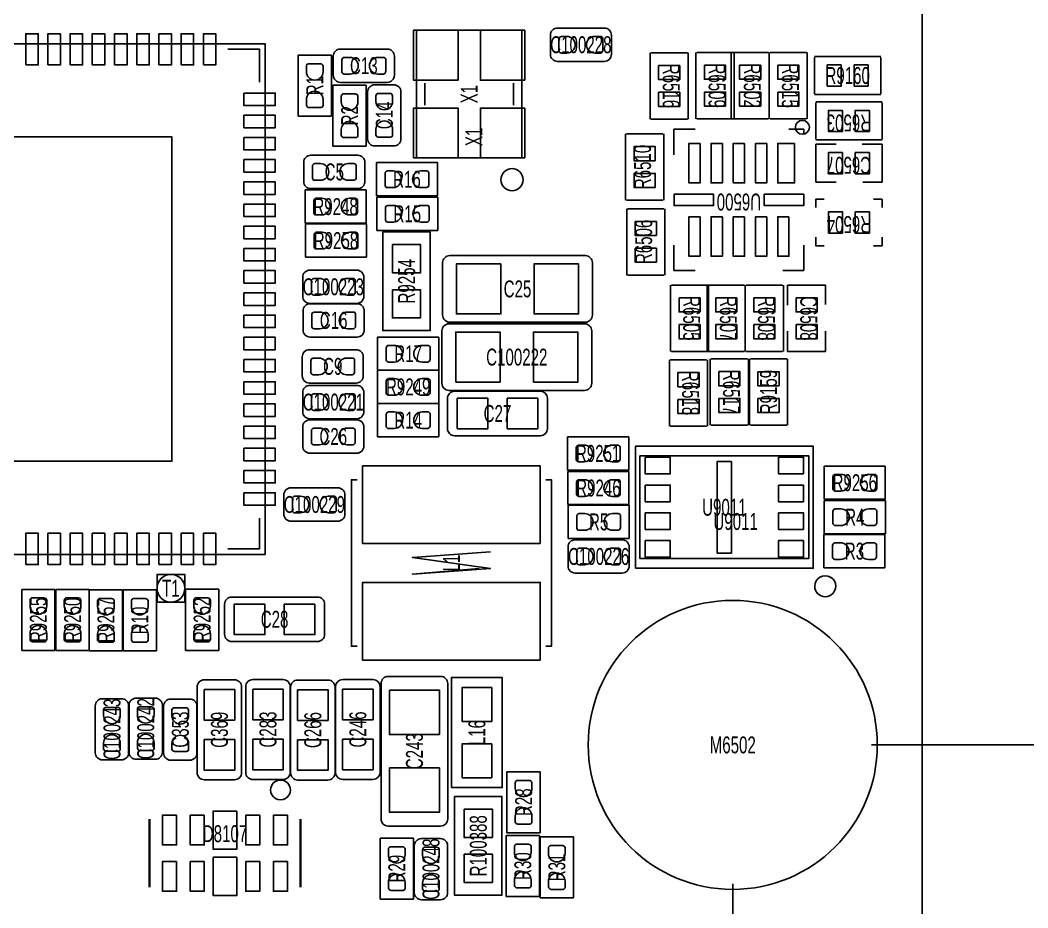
# Model space of a CAD drawing. Extents: x -30 to 128, y -44 to 82.
# Drawn here: x 96.34 to 114.49, y 12.63 to 28.63 of the extents above; entities that cross this region are included whole.
import ezdxf
from ezdxf.enums import TextEntityAlignment as Align

# ---------------------------------------------------------------- set-up
doc = ezdxf.new("R2010")
doc.units = 0
for name, color, linetype in [('BG_DIMENSION-2', 7, 'CONTINUOUS'), ('BG_OUTLINE', 7, 'CONTINUOUS'), ('PG_ASSEMBLY_TOP', 7, 'CONTINUOUS'), ('PG_SILKSCREEN_TOP', 7, 'CONTINUOUS'), ('PIN_TOP', 3, 'CONTINUOUS'), ('RD_ASSEMBLY_TOP', 70, 'CONTINUOUS'), ('RD_SILKSCREEN_TOP', 7, 'CONTINUOUS')]:
    doc.layers.add(name, color=color, linetype=linetype)

msp = doc.modelspace()

# ---------------------------------------------------------------- linework, layer by layer
at = {"layer": 'BG_DIMENSION-2'}
for points in [[(111.678466, 15.570708), (128.259332, 15.570708)], [(109.178344, 13.070586), (109.178344, -32.697928)]]:
    msp.add_lwpolyline(points, dxfattribs=at)
at = {"layer": 'BG_OUTLINE'}
msp.add_lwpolyline([(-2.54, 28.507944), (-2.54, 67.507866, -0.414214), (-0.508, 69.539866), (110.555786, 69.539866, -0.414214), (112.587786, 67.507866), (112.587786, -11.684, -0.414214), (110.555786, -13.716), (-0.508, -13.716, -0.414214), (-2.54, -11.684), (-2.54, 28.507944)], format="xyb", dxfattribs=at)
at = {"layer": 'PG_ASSEMBLY_TOP'}
for points in [[(105.381298, 26.14422), (103.481378, 26.14422), (103.481378, 28.44419), (105.381298, 28.44419)], [(110.54715, 20.776438), (107.507278, 20.776438), (107.507278, 18.926302), (110.54715, 18.926302)], [(98.808794, 18.142458), (98.808794, 18.64233), (99.308666, 18.64233), (99.308666, 18.142458)]]:
    msp.add_lwpolyline(points, close=True, dxfattribs=at)
for points in [[(105.892854, 28.357576, -0.414214), (106.019854, 28.484576)], [(106.865928, 28.484576, -0.414214), (106.992928, 28.357576)], [(101.983286, 27.979624, -0.414214), (102.110286, 28.106624)], [(102.95636, 28.106624, -0.414214), (103.08336, 27.979624)], [(106.019854, 27.884374, -0.414214), (105.892854, 28.011374)], [(106.992928, 28.011374, -0.414214), (106.865928, 27.884374)], [(102.110286, 27.506422, -0.414214), (101.983286, 27.633422)], [(103.08336, 27.633422, -0.414214), (102.95636, 27.506422)], [(102.601776, 27.334718, -0.414214), (102.728776, 27.461718)], [(103.074978, 27.461718, -0.414214), (103.201978, 27.334718)], [(102.728776, 26.361644, -0.414214), (102.601776, 26.488644)], [(103.201978, 26.488644, -0.414214), (103.074978, 26.361644)], [(101.451918, 26.065734, -0.414214), (101.578918, 26.192734)], [(102.424992, 26.192734, -0.414214), (102.551992, 26.065734)], [(101.578918, 25.592532, -0.414214), (101.451918, 25.719532)], [(102.551992, 25.719532, -0.414214), (102.424992, 25.592532)], [(101.43363, 23.996142, -0.414214), (101.56063, 24.123142)], [(102.406704, 24.123142, -0.414214), (102.533704, 23.996142)], [(101.56063, 23.52294, -0.414214), (101.43363, 23.64994)], [(102.533704, 23.64994, -0.414214), (102.406704, 23.52294)], [(101.43998, 23.390606, -0.414214), (101.56698, 23.517606)], [(102.413054, 23.517606, -0.414214), (102.540054, 23.390606)], [(101.56698, 22.917404, -0.414214), (101.43998, 23.044404)], [(102.540054, 23.044404, -0.414214), (102.413054, 22.917404)], [(101.42347, 22.563074, -0.414214), (101.55047, 22.690074)], [(102.396544, 22.690074, -0.414214), (102.523544, 22.563074)], [(101.55047, 22.089872, -0.414214), (101.42347, 22.216872)], [(102.523544, 22.216872, -0.414214), (102.396544, 22.089872)], [(101.43363, 21.919184, -0.414214), (101.56063, 22.046184)], [(102.406704, 22.046184, -0.414214), (102.533704, 21.919184)], [(101.56063, 21.445982, -0.414214), (101.43363, 21.572982)], [(101.43363, 21.299424, -0.414214), (101.56063, 21.426424)], [(102.533704, 21.572982, -0.414214), (102.406704, 21.445982)], [(102.406704, 21.426424, -0.414214), (102.533704, 21.299424)], [(101.56063, 20.826222, -0.414214), (101.43363, 20.953222)], [(102.533704, 20.953222, -0.414214), (102.406704, 20.826222)], [(101.092254, 20.074382, -0.414214), (101.219254, 20.201382)], [(102.065328, 20.201382, -0.414214), (102.192328, 20.074382)], [(101.219254, 19.60118, -0.414214), (101.092254, 19.72818)], [(102.192328, 19.72818, -0.414214), (102.065328, 19.60118)], [(106.21264, 19.138138, -0.414214), (106.33964, 19.265138)], [(107.185714, 19.265138, -0.414214), (107.312714, 19.138138)], [(106.33964, 18.664936, -0.414214), (106.21264, 18.791936)], [(107.312714, 18.791936, -0.414214), (107.185714, 18.664936)], [(97.697036, 16.27505, -0.414214), (97.824036, 16.40205)], [(98.170238, 16.40205, -0.414214), (98.297238, 16.27505)], [(98.304858, 16.284956, -0.414214), (98.431858, 16.411956)], [(98.77806, 16.411956, -0.414214), (98.90506, 16.284956)], [(98.927412, 16.268954, -0.414214), (99.054412, 16.395954)], [(99.400614, 16.395954, -0.414214), (99.527614, 16.268954)], [(97.824036, 15.301976, -0.414214), (97.697036, 15.428976)], [(98.297238, 15.428976, -0.414214), (98.170238, 15.301976)], [(98.431858, 15.311882, -0.414214), (98.304858, 15.438882)], [(98.90506, 15.438882, -0.414214), (98.77806, 15.311882)], [(99.054412, 15.29588, -0.414214), (98.927412, 15.42288)], [(99.527614, 15.42288, -0.414214), (99.400614, 15.29588)], [(103.44277, 13.754608, -0.414214), (103.56977, 13.881608)], [(103.915972, 13.881608, -0.414214), (104.042972, 13.754608)], [(103.56977, 12.781534, -0.414214), (103.44277, 12.908534)], [(104.042972, 12.908534, -0.414214), (103.915972, 12.781534)]]:
    msp.add_lwpolyline(points, format="xyb", dxfattribs=at)
for points in [[(105.892854, 28.011374), (105.892854, 28.357576)], [(106.019854, 28.484576), (106.865928, 28.484576)], [(106.992928, 28.357576), (106.992928, 28.011374)], [(91.555316, 28.201366), (91.555316, 19.001486), (100.755196, 19.001486), (100.755196, 28.201366), (91.555316, 28.201366)], [(101.349302, 27.996896), (101.94925, 27.996896)], [(101.349302, 26.897076), (101.349302, 27.996896)], [(101.94925, 27.996896), (101.94925, 26.897076)], [(101.983286, 27.633422), (101.983286, 27.979624)], [(102.110286, 28.106624), (102.95636, 28.106624)], [(103.08336, 27.979624), (103.08336, 27.633422)], [(107.690158, 26.844498), (107.690158, 28.038298)], [(107.705652, 28.038298), (108.360464, 28.038298)], [(108.375958, 28.038298), (108.375958, 26.844498)], [(108.51515, 26.849578), (108.51515, 28.043378)], [(108.530644, 28.043378), (109.185456, 28.043378)], [(109.15015, 26.849578), (109.15015, 28.043378)], [(109.165644, 28.043378), (109.820456, 28.043378)], [(109.20095, 28.043378), (109.20095, 26.849578)], [(109.83595, 26.849578), (109.83595, 28.043378)], [(109.83595, 28.043378), (109.83595, 26.849578)], [(109.851444, 28.043378), (110.506256, 28.043378)], [(110.52175, 28.043378), (110.52175, 26.849578)], [(110.65129, 27.972258), (111.84509, 27.972258)], [(110.65129, 27.301952), (110.65129, 27.956764)], [(111.84509, 27.956764), (111.84509, 27.301952)], [(106.865928, 27.884374), (106.019854, 27.884374)], [(101.977444, 27.454098), (102.577392, 27.454098)], [(101.977444, 26.354278), (101.977444, 27.454098)], [(102.95636, 27.506422), (102.110286, 27.506422)], [(102.577392, 27.454098), (102.577392, 26.354278)], [(102.728776, 27.461718), (103.074978, 27.461718)], [(102.601776, 26.488644), (102.601776, 27.334718)], [(103.201978, 27.334718), (103.201978, 26.488644)], [(111.84509, 27.286458), (110.65129, 27.286458)], [(110.67415, 27.154378), (111.86795, 27.154378)], [(110.67415, 26.484072), (110.67415, 27.138884)], [(111.86795, 27.138884), (111.86795, 26.484072)], [(101.94925, 26.897076), (101.349302, 26.897076)], [(108.360464, 26.844498), (107.705652, 26.844498)], [(109.185456, 26.849578), (108.530644, 26.849578)], [(109.820456, 26.849578), (109.165644, 26.849578)], [(110.506256, 26.849578), (109.851444, 26.849578)], [(107.248706, 25.383998), (107.248706, 26.577798)], [(107.2642, 26.577798), (107.919012, 26.577798)], [(107.934506, 26.577798), (107.934506, 25.383998)], [(102.577392, 26.354278), (101.977444, 26.354278)], [(103.074978, 26.361644), (102.728776, 26.361644)], [(111.86795, 26.468578), (110.67415, 26.468578)], [(110.67415, 25.706578), (110.67415, 26.392378)], [(110.67415, 26.392378), (111.040672, 26.392378)], [(111.50981, 26.392378), (111.86795, 26.392378)], [(111.86795, 26.392378), (111.86795, 25.706578)], [(101.578918, 26.192734), (102.424992, 26.192734)], [(101.451918, 25.719532), (101.451918, 26.065734)], [(102.551992, 26.065734), (102.551992, 25.719532)], [(102.76078, 25.460706), (102.76078, 26.060654)], [(102.76078, 26.060654), (103.8606, 26.060654)], [(103.8606, 26.060654), (103.8606, 25.460706)], [(102.424992, 25.592532), (101.578918, 25.592532)], [(111.039402, 25.706578), (110.67415, 25.706578)], [(111.86795, 25.706578), (111.520478, 25.706578)], [(101.475286, 25.568148), (102.575106, 25.568148)], [(101.475286, 24.9682), (101.475286, 25.568148)], [(102.575106, 25.568148), (102.575106, 24.9682)], [(103.8606, 25.460706), (102.76078, 25.460706)], [(102.766622, 24.839168), (102.766622, 25.439116)], [(102.766622, 25.439116), (103.866442, 25.439116)], [(103.866442, 25.439116), (103.866442, 24.839168)], [(107.919012, 25.383998), (107.2642, 25.383998)], [(107.268772, 24.035512), (107.268772, 25.229312)], [(107.284266, 25.229312), (107.939078, 25.229312)], [(107.954572, 25.229312), (107.954572, 24.035512)], [(110.67415, 25.249378), (110.67415, 25.401778), (110.82655, 25.401778)], [(111.71555, 25.401778), (111.86795, 25.401778), (111.86795, 25.249378)], [(102.575106, 24.9682), (101.475286, 24.9682)], [(101.482144, 24.355806), (101.482144, 24.955754)], [(101.482144, 24.955754), (102.581964, 24.955754)], [(102.581964, 24.955754), (102.581964, 24.355806)], [(103.866442, 24.839168), (102.766622, 24.839168)], [(102.875588, 24.811736), (102.875588, 23.033736), (103.730552, 23.033736), (103.730552, 24.811736), (102.875588, 24.811736)], [(110.67415, 24.715978), (110.67415, 24.563578), (110.82655, 24.563578)], [(111.86795, 24.715978), (111.86795, 24.563578), (111.71555, 24.563578)], [(102.581964, 24.355806), (101.482144, 24.355806)], [(101.43363, 23.64994), (101.43363, 23.996142)], [(101.56063, 24.123142), (102.406704, 24.123142)], [(102.533704, 23.996142), (102.533704, 23.64994)], [(107.939078, 24.035512), (107.284266, 24.035512)], [(108.05795, 22.658578), (108.05795, 23.852378)], [(108.073444, 23.852378), (108.728256, 23.852378)], [(108.71835, 22.658578), (108.71835, 23.852378)], [(108.733844, 23.852378), (109.388656, 23.852378)], [(108.74375, 23.852378), (108.74375, 22.658578)], [(109.40415, 23.852378), (109.40415, 22.658578)], [(109.40415, 22.658578), (109.40415, 23.852378)], [(109.419644, 23.852378), (110.074456, 23.852378)], [(110.08995, 23.852378), (110.08995, 22.658578)], [(110.16615, 23.852378), (110.85195, 23.852378)], [(110.16615, 23.494238), (110.16615, 23.852378)], [(110.85195, 23.852378), (110.85195, 23.504906)], [(102.406704, 23.52294), (101.56063, 23.52294)], [(101.56698, 23.517606), (102.413054, 23.517606)], [(101.43998, 23.044404), (101.43998, 23.390606)], [(102.540054, 23.390606), (102.540054, 23.044404)], [(102.413054, 22.917404), (101.56698, 22.917404)], [(102.782624, 22.318472), (102.782624, 22.91842)], [(102.782624, 22.91842), (103.882444, 22.91842)], [(103.882444, 22.91842), (103.882444, 22.318472)], [(110.16615, 22.658578), (110.16615, 23.0251)], [(110.85195, 23.02383), (110.85195, 22.658578)], [(101.55047, 22.690074), (102.396544, 22.690074)], [(101.42347, 22.216872), (101.42347, 22.563074)], [(102.523544, 22.563074), (102.523544, 22.216872)], [(108.728256, 22.658578), (108.073444, 22.658578)], [(109.388656, 22.658578), (108.733844, 22.658578)], [(108.774484, 21.33092), (108.774484, 22.52472)], [(108.789978, 22.52472), (109.44479, 22.52472)], [(110.074456, 22.658578), (109.419644, 22.658578)], [(109.460284, 22.52472), (109.460284, 21.33092)], [(109.479842, 21.329142), (109.479842, 22.522942)], [(109.495336, 22.522942), (110.150148, 22.522942)], [(110.165642, 22.522942), (110.165642, 21.329142)], [(110.85195, 22.658578), (110.16615, 22.658578)], [(108.038138, 21.312632), (108.038138, 22.506432)], [(108.053632, 22.506432), (108.708444, 22.506432)], [(108.723938, 22.506432), (108.723938, 21.312632)], [(102.782624, 22.319996), (103.882444, 22.319996)], [(102.782624, 21.720048), (102.782624, 22.319996)], [(103.882444, 22.318472), (102.782624, 22.318472)], [(103.882444, 22.319996), (103.882444, 21.720048)], [(102.396544, 22.089872), (101.55047, 22.089872)], [(101.56063, 22.046184), (102.406704, 22.046184)], [(101.43363, 21.572982), (101.43363, 21.919184)], [(102.533704, 21.919184), (102.533704, 21.572982)], [(102.782116, 21.720556), (103.881936, 21.720556)], [(102.782116, 21.120608), (102.782116, 21.720556)], [(103.882444, 21.720048), (102.782624, 21.720048)], [(103.881936, 21.720556), (103.881936, 21.120608)], [(102.406704, 21.445982), (101.56063, 21.445982)], [(101.56063, 21.426424), (102.406704, 21.426424)], [(101.43363, 20.953222), (101.43363, 21.299424)], [(102.533704, 21.299424), (102.533704, 20.953222)], [(108.708444, 21.312632), (108.053632, 21.312632)], [(109.44479, 21.33092), (108.789978, 21.33092)], [(110.150148, 21.329142), (109.495336, 21.329142)], [(103.881936, 21.120608), (102.782116, 21.120608)], [(106.204004, 21.121116), (107.303824, 21.121116)], [(106.204004, 20.521168), (106.204004, 21.121116)], [(107.303824, 21.121116), (107.303824, 20.521168)], [(102.406704, 20.826222), (101.56063, 20.826222)], [(107.303824, 20.521168), (106.204004, 20.521168)], [(110.826804, 20.594574), (111.926624, 20.594574)], [(110.826804, 19.994626), (110.826804, 20.594574)], [(111.926624, 20.594574), (111.926624, 19.994626)], [(102.310184, 17.346422), (102.310184, 20.348702)], [(102.310184, 20.348702), (102.411784, 20.348702)], [(105.810304, 20.348702), (105.911904, 20.348702)], [(105.911904, 20.348702), (105.911904, 17.346422)], [(106.209084, 20.498308), (107.308904, 20.498308)], [(106.209084, 19.89836), (106.209084, 20.498308)], [(107.308904, 20.498308), (107.308904, 19.89836)], [(101.219254, 20.201382), (102.065328, 20.201382)], [(101.092254, 19.72818), (101.092254, 20.074382)], [(102.192328, 20.074382), (102.192328, 19.72818)], [(111.926624, 19.994626), (110.826804, 19.994626)], [(110.827058, 19.973036), (111.926878, 19.973036)], [(110.827058, 19.373088), (110.827058, 19.973036)], [(111.926878, 19.973036), (111.926878, 19.373088)], [(107.308904, 19.89836), (106.209084, 19.89836)], [(106.21264, 19.887438), (107.31246, 19.887438)], [(106.21264, 19.28749), (106.21264, 19.887438)], [(107.31246, 19.887438), (107.31246, 19.28749)], [(102.065328, 19.60118), (101.219254, 19.60118)], [(107.31246, 19.28749), (106.21264, 19.28749)], [(106.33964, 19.265138), (107.185714, 19.265138)], [(110.820708, 19.361658), (111.920528, 19.361658)], [(110.820708, 18.76171), (110.820708, 19.361658)], [(111.926878, 19.373088), (110.827058, 19.373088)], [(111.920528, 19.361658), (111.920528, 18.76171)], [(106.21264, 18.791936), (106.21264, 19.138138)], [(107.312714, 19.138138), (107.312714, 18.791936)], [(104.812084, 19.048222), (103.410004, 18.946622)], [(103.410004, 18.946622), (104.812084, 18.748502)], [(103.410004, 18.646902), (104.611424, 18.748502)], [(104.812084, 18.748502), (103.410004, 18.646902)], [(111.920528, 18.76171), (110.820708, 18.76171)], [(107.185714, 18.664936), (106.33964, 18.664936)], [(96.370648, 18.372836), (96.970596, 18.372836)], [(96.370648, 17.273016), (96.370648, 18.372836)], [(96.970596, 18.372836), (96.970596, 17.273016)], [(96.987614, 18.372836), (97.587562, 18.372836)], [(96.987614, 17.273016), (96.987614, 18.372836)], [(97.587562, 18.372836), (97.587562, 17.273016)], [(97.587816, 18.36293), (98.187764, 18.36293)], [(97.587816, 17.26311), (97.587816, 18.36293)], [(98.187764, 18.36293), (98.187764, 17.26311)], [(98.196654, 18.36293), (98.796602, 18.36293)], [(98.196654, 17.26311), (98.196654, 18.36293)], [(98.796602, 18.36293), (98.796602, 17.26311)], [(99.320604, 18.37309), (99.920552, 18.37309)], [(99.320604, 17.27327), (99.320604, 18.37309)], [(99.920552, 18.37309), (99.920552, 17.27327)], [(96.970596, 17.273016), (96.370648, 17.273016)], [(97.587562, 17.273016), (96.987614, 17.273016)], [(98.187764, 17.26311), (97.587816, 17.26311)], [(98.796602, 17.26311), (98.196654, 17.26311)], [(99.920552, 17.27327), (99.320604, 17.27327)], [(102.411784, 17.346422), (102.310184, 17.346422)], [(105.911904, 17.346422), (105.810304, 17.346422)], [(104.112314, 14.801088), (104.112314, 16.782288), (105.026714, 16.782288), (105.026714, 14.801088), (104.112314, 14.801088)], [(97.824036, 16.40205), (98.170238, 16.40205)], [(98.431858, 16.411956), (98.77806, 16.411956)], [(99.054412, 16.395954), (99.400614, 16.395954)], [(97.697036, 15.428976), (97.697036, 16.27505)], [(98.297238, 16.27505), (98.297238, 15.428976)], [(98.304858, 15.438882), (98.304858, 16.284956)], [(98.90506, 16.284956), (98.90506, 15.438882)], [(98.927412, 15.42288), (98.927412, 16.268954)], [(99.527614, 16.268954), (99.527614, 15.42288)], [(98.170238, 15.301976), (97.824036, 15.301976)], [(98.77806, 15.311882), (98.431858, 15.311882)], [(99.400614, 15.29588), (99.054412, 15.29588)], [(105.110788, 15.087854), (105.710736, 15.087854)], [(105.110788, 13.988034), (105.110788, 15.087854)], [(105.710736, 15.087854), (105.710736, 13.988034)], [(104.166924, 14.641322), (104.166924, 12.863322), (105.021888, 12.863322), (105.021888, 14.641322), (104.166924, 14.641322)], [(105.710736, 13.988034), (105.110788, 13.988034)], [(102.827328, 13.891768), (103.427276, 13.891768)], [(102.827328, 12.791948), (102.827328, 13.891768)], [(103.427276, 13.891768), (103.427276, 12.791948)], [(103.56977, 13.881608), (103.915972, 13.881608)], [(105.096564, 13.936726), (105.696512, 13.936726)], [(105.096564, 12.836906), (105.096564, 13.936726)], [(105.696512, 13.936726), (105.696512, 12.836906)], [(105.70972, 13.912596), (106.309668, 13.912596)], [(105.70972, 12.812776), (105.70972, 13.912596)], [(106.309668, 13.912596), (106.309668, 12.812776)], [(103.44277, 12.908534), (103.44277, 13.754608)], [(104.042972, 13.754608), (104.042972, 12.908534)], [(103.427276, 12.791948), (102.827328, 12.791948)], [(103.915972, 12.781534), (103.56977, 12.781534)], [(105.696512, 12.836906), (105.096564, 12.836906)], [(106.309668, 12.812776), (105.70972, 12.812776)]]:
    msp.add_lwpolyline(points, dxfattribs=at)
for points in [[(106.523282, 24.385016, -0.414214), (106.650282, 24.258016), (106.650282, 23.313136, -0.414214), (106.523282, 23.186136), (104.079802, 23.186136, -0.414214), (103.952802, 23.313136), (103.952802, 24.258016, -0.414214), (104.079802, 24.385016)], [(104.067102, 21.957284, -0.414214), (103.940102, 22.084284), (103.940102, 23.029164, -0.414214), (104.067102, 23.156164), (106.510582, 23.156164, -0.414214), (106.637582, 23.029164), (106.637582, 22.084284, -0.414214), (106.510582, 21.957284)], [(104.167432, 21.140674, -0.414214), (104.040432, 21.267674), (104.040432, 21.814028, -0.414214), (104.167432, 21.941028), (105.713276, 21.941028, -0.414214), (105.840276, 21.814028), (105.840276, 21.267674, -0.414214), (105.713276, 21.140674)], [(101.698806, 18.233898, -0.414214), (101.825806, 18.106898), (101.825806, 17.560544, -0.414214), (101.698806, 17.433544), (100.152962, 17.433544, -0.414214), (100.025962, 17.560544), (100.025962, 18.106898, -0.414214), (100.152962, 18.233898)], [(99.531932, 16.615664, -0.414214), (99.658932, 16.742664), (100.205286, 16.742664, -0.414214), (100.332286, 16.615664), (100.332286, 15.06982, -0.414214), (100.205286, 14.94282), (99.658932, 14.94282, -0.414214), (99.531932, 15.06982)], [(100.405946, 16.620236, -0.414214), (100.532946, 16.747236), (101.0793, 16.747236, -0.414214), (101.2063, 16.620236), (101.2063, 15.074392, -0.414214), (101.0793, 14.947392), (100.532946, 14.947392, -0.414214), (100.405946, 15.074392)], [(101.214682, 16.610838, -0.414214), (101.341682, 16.737838), (101.888036, 16.737838, -0.414214), (102.015036, 16.610838), (102.015036, 15.064994, -0.414214), (101.888036, 14.937994), (101.341682, 14.937994, -0.414214), (101.214682, 15.064994)], [(102.02545, 16.620998, -0.414214), (102.15245, 16.747998), (102.698804, 16.747998, -0.414214), (102.825804, 16.620998), (102.825804, 15.075154, -0.414214), (102.698804, 14.948154), (102.15245, 14.948154, -0.414214), (102.02545, 15.075154)], [(102.845108, 16.678656, -0.414214), (102.972108, 16.805656), (103.916988, 16.805656, -0.414214), (104.043988, 16.678656), (104.043988, 14.235176, -0.414214), (103.916988, 14.108176), (102.972108, 14.108176, -0.414214), (102.845108, 14.235176)]]:
    msp.add_lwpolyline(points, format="xyb", close=True, dxfattribs=at)
at = {"layer": 'PG_SILKSCREEN_TOP'}
for points in [[(100.083366, 28.10129), (100.65512, 28.10129), (100.65512, 27.507438)], [(103.631238, 27.09418), (103.631238, 27.49423)], [(105.231438, 27.09418), (105.231438, 27.49423)], [(108.119926, 26.663142), (108.119926, 26.203148)], [(108.49991, 26.663142), (108.119926, 26.663142)], [(110.459774, 26.663142), (110.189772, 26.663142)], [(110.459774, 26.570432), (110.459774, 26.663142)], [(108.119926, 24.575008), (108.119926, 24.115014)], [(110.459774, 24.115014), (110.459774, 24.575008)], [(108.119926, 24.115014), (108.49991, 24.115014)], [(110.07979, 24.115014), (110.459774, 24.115014)], [(107.427014, 18.75155), (110.627414, 18.75155), (110.627414, 20.95119), (107.427014, 20.95119), (107.427014, 18.75155)], [(102.411784, 17.346422), (102.310184, 17.346422), (102.310184, 20.348702), (102.411784, 20.348702)], [(105.810304, 20.348702), (105.911904, 20.348702), (105.911904, 17.346422), (105.810304, 17.346422)], [(100.65512, 19.653504), (100.65512, 19.101562)], [(100.65512, 19.101562), (100.083366, 19.101562)], [(104.812084, 19.048222), (103.410004, 18.946622), (104.812084, 18.748502), (103.410004, 18.646902), (104.611424, 18.748502)], [(104.467914, 15.791688), (104.671114, 15.791688)], [(98.669094, 14.232636), (98.669094, 13.005308)], [(98.677222, 13.005308), (98.677222, 14.232636)], [(101.388418, 14.232636), (101.388418, 13.005308)], [(101.396546, 13.005308), (101.396546, 14.232636)]]:
    msp.add_lwpolyline(points, dxfattribs=at)
for points in [[(110.558072, 26.696162, 1), (110.306612, 26.696162, 1), (110.558072, 26.696162)], [(105.402634, 25.752806, 1), (105.002838, 25.752806, 1), (105.402634, 25.752806)], [(111.034068, 18.429224, 1.000174), (110.654846, 18.42897, 0.999826), (111.034068, 18.429224)], [(101.210618, 14.759686, -1.000079), (100.855018, 14.759686, -0.999921), (101.210618, 14.759686)]]:
    msp.add_lwpolyline(points, format="xyb", dxfattribs=at)
at = {"layer": 'PIN_TOP'}
for points in [[(96.442784, 27.819858), (96.442784, 28.382722), (96.667828, 28.382722), (96.667828, 27.819858)], [(96.842834, 27.819858), (96.842834, 28.382722), (97.067878, 28.382722), (97.067878, 27.819858)], [(97.24263, 27.819858), (97.24263, 28.382722), (97.467674, 28.382722), (97.467674, 27.819858)], [(97.64268, 27.819858), (97.64268, 28.382722), (97.867724, 28.382722), (97.867724, 27.819858)], [(98.04273, 27.819858), (98.04273, 28.382722), (98.267774, 28.382722), (98.267774, 27.819858)], [(98.44278, 27.819858), (98.44278, 28.382722), (98.667824, 28.382722), (98.667824, 27.819858)], [(98.84283, 27.819858), (98.84283, 28.382722), (99.067874, 28.382722), (99.067874, 27.819858)], [(99.242626, 27.819858), (99.242626, 28.382722), (99.46767, 28.382722), (99.46767, 27.819858)], [(99.642676, 27.819858), (99.642676, 28.382722), (99.86772, 28.382722), (99.86772, 27.819858)], [(104.230678, 27.544141), (103.430578, 27.544141), (103.430578, 28.444063), (104.230678, 28.444063)], [(105.432098, 27.544141), (104.631998, 27.544141), (104.631998, 28.444063), (105.432098, 28.444063)], [(107.842558, 27.809698), (108.223558, 27.809698), (108.223558, 27.555698), (107.842558, 27.555698)], [(108.66755, 27.814778), (109.04855, 27.814778), (109.04855, 27.560778), (108.66755, 27.560778)], [(109.30255, 27.814778), (109.68355, 27.814778), (109.68355, 27.560778), (109.30255, 27.560778)], [(109.98835, 27.814778), (110.36935, 27.814778), (110.36935, 27.560778), (109.98835, 27.560778)], [(111.13389, 27.819858), (111.13389, 27.438858), (110.87989, 27.438858), (110.87989, 27.819858)], [(111.61649, 27.819858), (111.61649, 27.438858), (111.36249, 27.438858), (111.36249, 27.819858)], [(100.373688, 27.31389), (100.936552, 27.31389), (100.936552, 27.088846), (100.373688, 27.088846)], [(107.842558, 27.327098), (108.223558, 27.327098), (108.223558, 27.073098), (107.842558, 27.073098)], [(108.66755, 27.332178), (109.04855, 27.332178), (109.04855, 27.078178), (108.66755, 27.078178)], [(109.30255, 27.332178), (109.68355, 27.332178), (109.68355, 27.078178), (109.30255, 27.078178)], [(109.98835, 27.332178), (110.36935, 27.332178), (110.36935, 27.078178), (109.98835, 27.078178)], [(100.373688, 26.91384), (100.936552, 26.91384), (100.936552, 26.688796), (100.373688, 26.688796)], [(104.230678, 26.144347), (103.430578, 26.144347), (103.430578, 27.044269), (104.230678, 27.044269)], [(105.432098, 26.144347), (104.631998, 26.144347), (104.631998, 27.044269), (105.432098, 27.044269)], [(111.15675, 27.001978), (111.15675, 26.620978), (110.90275, 26.620978), (110.90275, 27.001978)], [(111.63935, 27.001978), (111.63935, 26.620978), (111.38535, 26.620978), (111.38535, 27.001978)], [(93.234256, 20.680426), (93.234256, 26.522426), (99.076256, 26.522426), (99.076256, 20.680426)], [(100.373688, 26.514044), (100.936552, 26.514044), (100.936552, 26.289), (100.373688, 26.289)], [(107.782106, 26.095198), (107.401106, 26.095198), (107.401106, 26.349198), (107.782106, 26.349198)], [(108.59135, 26.405078), (108.59135, 25.693878), (108.38815, 25.693878), (108.38815, 26.405078)], [(108.9914, 26.405078), (108.9914, 25.693878), (108.7882, 25.693878), (108.7882, 26.405078)], [(109.39145, 26.405078), (109.39145, 25.693878), (109.18825, 25.693878), (109.18825, 26.405078)], [(109.7915, 26.405078), (109.7915, 25.693878), (109.5883, 25.693878), (109.5883, 26.405078)], [(110.29315, 26.405078), (110.29315, 25.693878), (109.98835, 25.693878), (109.98835, 26.405078)], [(111.15675, 26.239978), (111.15675, 25.858978), (110.90275, 25.858978), (110.90275, 26.239978)], [(111.63935, 26.239978), (111.63935, 25.858978), (111.38535, 25.858978), (111.38535, 26.239978)], [(100.373688, 26.113994), (100.936552, 26.113994), (100.936552, 25.88895), (100.373688, 25.88895)], [(107.782106, 25.612598), (107.401106, 25.612598), (107.401106, 25.866598), (107.782106, 25.866598)], [(100.373688, 25.713944), (100.936552, 25.713944), (100.936552, 25.4889), (100.373688, 25.4889)], [(108.83265, 25.490678), (108.83265, 25.287478), (108.12145, 25.287478), (108.12145, 25.490678)], [(110.45825, 25.490678), (110.45825, 25.287478), (109.74705, 25.287478), (109.74705, 25.490678)], [(100.373688, 25.313894), (100.936552, 25.313894), (100.936552, 25.08885), (100.373688, 25.08885)], [(108.59135, 25.084278), (108.59135, 24.373078), (108.38815, 24.373078), (108.38815, 25.084278)], [(108.9914, 25.084278), (108.9914, 24.373078), (108.7882, 24.373078), (108.7882, 25.084278)], [(109.39145, 25.084278), (109.39145, 24.373078), (109.18825, 24.373078), (109.18825, 25.084278)], [(109.7915, 25.084278), (109.7915, 24.373078), (109.5883, 24.373078), (109.5883, 25.084278)], [(110.19155, 25.084278), (110.19155, 24.373078), (109.98835, 24.373078), (109.98835, 25.084278)], [(110.90275, 24.792178), (110.90275, 25.173178), (111.15675, 25.173178), (111.15675, 24.792178)], [(111.63935, 25.173178), (111.63935, 24.792178), (111.38535, 24.792178), (111.38535, 25.173178)], [(100.373688, 24.913844), (100.936552, 24.913844), (100.936552, 24.6888), (100.373688, 24.6888)], [(107.802172, 24.746712), (107.421172, 24.746712), (107.421172, 25.000712), (107.802172, 25.000712)], [(100.373688, 24.514048), (100.936552, 24.514048), (100.936552, 24.289004), (100.373688, 24.289004)], [(103.04907, 24.583136), (103.55707, 24.583136), (103.55707, 24.075136), (103.04907, 24.075136)], [(107.802172, 24.264112), (107.421172, 24.264112), (107.421172, 24.518112), (107.802172, 24.518112)], [(105.001568, 24.235537), (105.001568, 23.335615), (104.201468, 23.335615), (104.201468, 24.235537)], [(106.401616, 24.235537), (106.401616, 23.335615), (105.601516, 23.335615), (105.601516, 24.235537)], [(100.373688, 24.113998), (100.936552, 24.113998), (100.936552, 23.888954), (100.373688, 23.888954)], [(100.373688, 23.713948), (100.936552, 23.713948), (100.936552, 23.488904), (100.373688, 23.488904)], [(103.04907, 23.770336), (103.55707, 23.770336), (103.55707, 23.262336), (103.04907, 23.262336)], [(108.21035, 23.623778), (108.59135, 23.623778), (108.59135, 23.369778), (108.21035, 23.369778)], [(108.87075, 23.623778), (109.25175, 23.623778), (109.25175, 23.369778), (108.87075, 23.369778)], [(109.55655, 23.623778), (109.93755, 23.623778), (109.93755, 23.369778), (109.55655, 23.369778)], [(110.31855, 23.623778), (110.69955, 23.623778), (110.69955, 23.369778), (110.31855, 23.369778)], [(100.373688, 23.313898), (100.936552, 23.313898), (100.936552, 23.088854), (100.373688, 23.088854)], [(108.21035, 23.141178), (108.59135, 23.141178), (108.59135, 22.887178), (108.21035, 22.887178)], [(108.87075, 23.141178), (109.25175, 23.141178), (109.25175, 22.887178), (108.87075, 22.887178)], [(109.55655, 23.141178), (109.93755, 23.141178), (109.93755, 22.887178), (109.55655, 22.887178)], [(110.31855, 23.141178), (110.69955, 23.141178), (110.69955, 22.887178), (110.31855, 22.887178)], [(100.373688, 22.913848), (100.936552, 22.913848), (100.936552, 22.688804), (100.373688, 22.688804)], [(104.188768, 22.106636), (104.188768, 23.006558), (104.988868, 23.006558), (104.988868, 22.106636)], [(105.588816, 22.106636), (105.588816, 23.006558), (106.388916, 23.006558), (106.388916, 22.106636)], [(100.373688, 22.514052), (100.936552, 22.514052), (100.936552, 22.289008), (100.373688, 22.289008)], [(108.190538, 22.277832), (108.571538, 22.277832), (108.571538, 22.023832), (108.190538, 22.023832)], [(108.926884, 22.29612), (109.307884, 22.29612), (109.307884, 22.04212), (108.926884, 22.04212)], [(109.632242, 22.294342), (110.013242, 22.294342), (110.013242, 22.040342), (109.632242, 22.040342)], [(100.373688, 22.114002), (100.936552, 22.114002), (100.936552, 21.888958), (100.373688, 21.888958)], [(104.215184, 21.265896), (104.215184, 21.815806), (104.765094, 21.815806), (104.765094, 21.265896)], [(105.11536, 21.265896), (105.11536, 21.815806), (105.66527, 21.815806), (105.66527, 21.265896)], [(108.190538, 21.795232), (108.571538, 21.795232), (108.571538, 21.541232), (108.190538, 21.541232)], [(108.926884, 21.81352), (109.307884, 21.81352), (109.307884, 21.55952), (108.926884, 21.55952)], [(109.632242, 21.811742), (110.013242, 21.811742), (110.013242, 21.557742), (109.632242, 21.557742)], [(100.373688, 21.713952), (100.936552, 21.713952), (100.936552, 21.488908), (100.373688, 21.488908)], [(100.373688, 21.313902), (100.936552, 21.313902), (100.936552, 21.088858), (100.373688, 21.088858)], [(100.373688, 20.913852), (100.936552, 20.913852), (100.936552, 20.688808), (100.373688, 20.688808)], [(107.602274, 20.751292), (108.051854, 20.751292), (108.051854, 20.451572), (107.602274, 20.451572)], [(110.002574, 20.751292), (110.452154, 20.751292), (110.452154, 20.451572), (110.002574, 20.451572)], [(100.373688, 20.514056), (100.936552, 20.514056), (100.936552, 20.289012), (100.373688, 20.289012)], [(105.711244, 19.196812), (102.510844, 19.196812), (102.510844, 20.596352), (105.711244, 20.596352)], [(109.154214, 20.67687), (109.154214, 19.02587), (108.900214, 19.02587), (108.900214, 20.67687)], [(107.602274, 20.251166), (108.051854, 20.251166), (108.051854, 19.951446), (107.602274, 19.951446)], [(110.002574, 20.251166), (110.452154, 20.251166), (110.452154, 19.951446), (110.002574, 19.951446)], [(100.373688, 20.114006), (100.936552, 20.114006), (100.936552, 19.888962), (100.373688, 19.888962)], [(107.602274, 19.751294), (108.051854, 19.751294), (108.051854, 19.451574), (107.602274, 19.451574)], [(110.002574, 19.751294), (110.452154, 19.751294), (110.452154, 19.451574), (110.002574, 19.451574)], [(96.442784, 18.82013), (96.442784, 19.382994), (96.667828, 19.382994), (96.667828, 18.82013)], [(96.842834, 18.82013), (96.842834, 19.382994), (97.067878, 19.382994), (97.067878, 18.82013)], [(97.24263, 18.82013), (97.24263, 19.382994), (97.467674, 19.382994), (97.467674, 18.82013)], [(97.64268, 18.82013), (97.64268, 19.382994), (97.867724, 19.382994), (97.867724, 18.82013)], [(98.04273, 18.82013), (98.04273, 19.382994), (98.267774, 19.382994), (98.267774, 18.82013)], [(98.44278, 18.82013), (98.44278, 19.382994), (98.667824, 19.382994), (98.667824, 18.82013)], [(98.84283, 18.82013), (98.84283, 19.382994), (99.067874, 19.382994), (99.067874, 18.82013)], [(99.242626, 18.82013), (99.242626, 19.382994), (99.46767, 19.382994), (99.46767, 18.82013)], [(99.642676, 18.82013), (99.642676, 19.382994), (99.86772, 19.382994), (99.86772, 18.82013)], [(107.602274, 19.251168), (108.051854, 19.251168), (108.051854, 18.951448), (107.602274, 18.951448)], [(110.002574, 19.251168), (110.452154, 19.251168), (110.452154, 18.951448), (110.002574, 18.951448)], [(105.711244, 17.098772), (102.510844, 17.098772), (102.510844, 18.498312), (105.711244, 18.498312)], [(100.750751, 18.108549), (100.750751, 17.558639), (100.200841, 17.558639), (100.200841, 18.108549)], [(101.650927, 18.108549), (101.650927, 17.558639), (101.101017, 17.558639), (101.101017, 18.108549)], [(99.657281, 16.567785), (100.207191, 16.567785), (100.207191, 16.017875), (99.657281, 16.017875)], [(100.531295, 16.572357), (101.081205, 16.572357), (101.081205, 16.022447), (100.531295, 16.022447)], [(101.340031, 16.562959), (101.889941, 16.562959), (101.889941, 16.013049), (101.340031, 16.013049)], [(102.150799, 16.573119), (102.700709, 16.573119), (102.700709, 16.023209), (102.150799, 16.023209)], [(102.994587, 16.55699), (103.894509, 16.55699), (103.894509, 15.75689), (102.994587, 15.75689)], [(104.836214, 15.994888), (104.302814, 15.994888), (104.302814, 16.604488), (104.836214, 16.604488)], [(99.657281, 15.667609), (100.207191, 15.667609), (100.207191, 15.117699), (99.657281, 15.117699)], [(100.531295, 15.672181), (101.081205, 15.672181), (101.081205, 15.122271), (100.531295, 15.122271)], [(101.340031, 15.662783), (101.889941, 15.662783), (101.889941, 15.112873), (101.340031, 15.112873)], [(102.150799, 15.672943), (102.700709, 15.672943), (102.700709, 15.123033), (102.150799, 15.123033)], [(104.836214, 14.978888), (104.302814, 14.978888), (104.302814, 15.588488), (104.836214, 15.588488)], [(102.994587, 15.156942), (103.894509, 15.156942), (103.894509, 14.356842), (102.994587, 14.356842)], [(100.24872, 14.378686), (100.24872, 13.692886), (99.81692, 13.692886), (99.81692, 14.378686)], [(104.340406, 14.412722), (104.848406, 14.412722), (104.848406, 13.904722), (104.340406, 13.904722)], [(99.159822, 14.302486), (99.159822, 13.769086), (98.905822, 13.769086), (98.905822, 14.302486)], [(99.659694, 14.302486), (99.659694, 13.769086), (99.405694, 13.769086), (99.405694, 14.302486)], [(100.659946, 14.302486), (100.659946, 13.769086), (100.405946, 13.769086), (100.405946, 14.302486)], [(101.159818, 14.302486), (101.159818, 13.769086), (100.905818, 13.769086), (100.905818, 14.302486)], [(99.159822, 13.468858), (99.159822, 12.935458), (98.905822, 12.935458), (98.905822, 13.468858)], [(99.659694, 13.468858), (99.659694, 12.935458), (99.405694, 12.935458), (99.405694, 13.468858)], [(100.24872, 13.545058), (100.24872, 12.859258), (99.81692, 12.859258), (99.81692, 13.545058)], [(100.659946, 13.468858), (100.659946, 12.935458), (100.405946, 12.935458), (100.405946, 13.468858)], [(101.159818, 13.468858), (101.159818, 12.935458), (100.905818, 12.935458), (100.905818, 13.468858)], [(104.340406, 13.599922), (104.848406, 13.599922), (104.848406, 13.091922), (104.340406, 13.091922)]]:
    msp.add_lwpolyline(points, close=True, dxfattribs=at)
for points in [[(106.192574, 28.334716), (106.090974, 28.334716, 0.375524), (106.048556, 28.286202), (106.048556, 28.070302, 0.365699), (106.090974, 28.034488), (106.192574, 28.034488, 0.999521)], [(106.692954, 28.034488), (106.794554, 28.034488, 0.375524), (106.836972, 28.083002), (106.836972, 28.298902, 0.365699), (106.794554, 28.334716), (106.692954, 28.334716, 0.999521)], [(102.283006, 27.956764), (102.181406, 27.956764, 0.375524), (102.138988, 27.90825), (102.138988, 27.69235, 0.365699), (102.181406, 27.656536), (102.283006, 27.656536, 0.999521)], [(102.783386, 27.656536), (102.884986, 27.656536, 0.375524), (102.927404, 27.70505), (102.927404, 27.92095, 0.365699), (102.884986, 27.956764), (102.783386, 27.956764, 0.999521)], [(101.79939, 27.697176), (101.79939, 27.798776, 0.375524), (101.750876, 27.841194), (101.534976, 27.841194, 0.365699), (101.499162, 27.798776), (101.499162, 27.697176, 0.999521)], [(101.499162, 27.196796), (101.499162, 27.095196, 0.375524), (101.547676, 27.052778), (101.763576, 27.052778, 0.365699), (101.79939, 27.095196), (101.79939, 27.196796, 0.999521)], [(102.427532, 27.154378), (102.427532, 27.255978, 0.375524), (102.379018, 27.298396), (102.163118, 27.298396, 0.365699), (102.127304, 27.255978), (102.127304, 27.154378, 0.999521)], [(103.051864, 27.161744), (103.051864, 27.263344, 0.375524), (103.00335, 27.305762), (102.78745, 27.305762, 0.365699), (102.751636, 27.263344), (102.751636, 27.161744, 0.999521)], [(102.127304, 26.653998), (102.127304, 26.552398, 0.375524), (102.175818, 26.50998), (102.391718, 26.50998, 0.365699), (102.427532, 26.552398), (102.427532, 26.653998, 0.999521)], [(102.751636, 26.661364), (102.751636, 26.559764, 0.375524), (102.80015, 26.517346), (103.01605, 26.517346, 0.365699), (103.051864, 26.559764), (103.051864, 26.661364, 0.999521)], [(101.751892, 26.04262), (101.650292, 26.04262, 0.375524), (101.607874, 25.994106), (101.607874, 25.778206, 0.365699), (101.650292, 25.742392), (101.751892, 25.742392, 0.999521)], [(102.252272, 25.742392), (102.353872, 25.742392, 0.375524), (102.39629, 25.790906), (102.39629, 26.006806, 0.365699), (102.353872, 26.04262), (102.252272, 26.04262, 0.999521)], [(103.0605, 25.910794), (102.9589, 25.910794, 0.375524), (102.916482, 25.86228), (102.916482, 25.64638, 0.365699), (102.9589, 25.610566), (103.0605, 25.610566, 0.999521)], [(103.56088, 25.610566), (103.66248, 25.610566, 0.375524), (103.704898, 25.65908), (103.704898, 25.87498, 0.365699), (103.66248, 25.910794), (103.56088, 25.910794, 0.999521)], [(101.775006, 25.418288), (101.673406, 25.418288, 0.375524), (101.630988, 25.369774), (101.630988, 25.153874, 0.365699), (101.673406, 25.11806), (101.775006, 25.11806, 0.999521)], [(102.275386, 25.11806), (102.376986, 25.11806, 0.375524), (102.419404, 25.166574), (102.419404, 25.382474, 0.365699), (102.376986, 25.418288), (102.275386, 25.418288, 0.999521)], [(103.066342, 25.289256), (102.964742, 25.289256, 0.375524), (102.922324, 25.240742), (102.922324, 25.024842, 0.365699), (102.964742, 24.989028), (103.066342, 24.989028, 0.999521)], [(103.566722, 24.989028), (103.668322, 24.989028, 0.375524), (103.71074, 25.037542), (103.71074, 25.253442, 0.365699), (103.668322, 25.289256), (103.566722, 25.289256, 0.999521)], [(101.781864, 24.805894), (101.680264, 24.805894, 0.375524), (101.637846, 24.75738), (101.637846, 24.54148, 0.365699), (101.680264, 24.505666), (101.781864, 24.505666, 0.999521)], [(102.282244, 24.505666), (102.383844, 24.505666, 0.375524), (102.426262, 24.55418), (102.426262, 24.77008, 0.365699), (102.383844, 24.805894), (102.282244, 24.805894, 0.999521)], [(101.73335, 23.973282), (101.63175, 23.973282, 0.375524), (101.589332, 23.924768), (101.589332, 23.708868, 0.365699), (101.63175, 23.673054), (101.73335, 23.673054, 0.999521)], [(102.23373, 23.673054), (102.33533, 23.673054, 0.375524), (102.377748, 23.721568), (102.377748, 23.937468, 0.365699), (102.33533, 23.973282), (102.23373, 23.973282, 0.999521)], [(101.7397, 23.367746), (101.6381, 23.367746, 0.375524), (101.595682, 23.319232), (101.595682, 23.103332, 0.365699), (101.6381, 23.067518), (101.7397, 23.067518, 0.999521)], [(102.24008, 23.067518), (102.34168, 23.067518, 0.375524), (102.384098, 23.116032), (102.384098, 23.331932, 0.365699), (102.34168, 23.367746), (102.24008, 23.367746, 0.999521)], [(103.082344, 22.76856), (102.980744, 22.76856, 0.375524), (102.938326, 22.720046), (102.938326, 22.504146, 0.365699), (102.980744, 22.468332), (103.082344, 22.468332, 0.999521)], [(103.582724, 22.468332), (103.684324, 22.468332, 0.375524), (103.726742, 22.516846), (103.726742, 22.732746, 0.365699), (103.684324, 22.76856), (103.582724, 22.76856, 0.999521)], [(101.723444, 22.53996), (101.621844, 22.53996, 0.375524), (101.579426, 22.491446), (101.579426, 22.275546, 0.365699), (101.621844, 22.239732), (101.723444, 22.239732, 0.999521)], [(102.223824, 22.239732), (102.325424, 22.239732, 0.375524), (102.367842, 22.288246), (102.367842, 22.504146, 0.365699), (102.325424, 22.53996), (102.223824, 22.53996, 0.999521)], [(103.082344, 22.170136), (102.980744, 22.170136, 0.375524), (102.938326, 22.121622), (102.938326, 21.905722, 0.365699), (102.980744, 21.869908), (103.082344, 21.869908, 0.999521)], [(103.582724, 21.869908), (103.684324, 21.869908, 0.375524), (103.726742, 21.918422), (103.726742, 22.134322, 0.365699), (103.684324, 22.170136), (103.582724, 22.170136, 0.999521)], [(101.73335, 21.896324), (101.63175, 21.896324, 0.375524), (101.589332, 21.84781), (101.589332, 21.63191, 0.365699), (101.63175, 21.596096), (101.73335, 21.596096, 0.999521)], [(102.23373, 21.596096), (102.33533, 21.596096, 0.375524), (102.377748, 21.64461), (102.377748, 21.86051, 0.365699), (102.33533, 21.896324), (102.23373, 21.896324, 0.999521)], [(103.081836, 21.570696), (102.980236, 21.570696, 0.375524), (102.937818, 21.522182), (102.937818, 21.306282, 0.365699), (102.980236, 21.270468), (103.081836, 21.270468, 0.999521)], [(103.582216, 21.270468), (103.683816, 21.270468, 0.375524), (103.726234, 21.318982), (103.726234, 21.534882, 0.365699), (103.683816, 21.570696), (103.582216, 21.570696, 0.999521)], [(101.73335, 21.276564), (101.63175, 21.276564, 0.375524), (101.589332, 21.22805), (101.589332, 21.01215, 0.365699), (101.63175, 20.976336), (101.73335, 20.976336, 0.999521)], [(102.23373, 20.976336), (102.33533, 20.976336, 0.375524), (102.377748, 21.02485), (102.377748, 21.24075, 0.365699), (102.33533, 21.276564), (102.23373, 21.276564, 0.999521)], [(106.503724, 20.971256), (106.402124, 20.971256, 0.375524), (106.359706, 20.922742), (106.359706, 20.706842, 0.365699), (106.402124, 20.671028), (106.503724, 20.671028, 0.999521)], [(107.004104, 20.671028), (107.105704, 20.671028, 0.375524), (107.148122, 20.719542), (107.148122, 20.935442, 0.365699), (107.105704, 20.971256), (107.004104, 20.971256, 0.999521)], [(106.508804, 20.348448), (106.407204, 20.348448, 0.375524), (106.364786, 20.299934), (106.364786, 20.084034, 0.365699), (106.407204, 20.04822), (106.508804, 20.04822, 0.999521)], [(107.009184, 20.04822), (107.110784, 20.04822, 0.375524), (107.153202, 20.096734), (107.153202, 20.312634, 0.365699), (107.110784, 20.348448), (107.009184, 20.348448, 0.999521)], [(111.126524, 20.444714), (111.024924, 20.444714, 0.375524), (110.982506, 20.3962), (110.982506, 20.1803, 0.365699), (111.024924, 20.144486), (111.126524, 20.144486, 0.999521)], [(111.626904, 20.144486), (111.728504, 20.144486, 0.375524), (111.770922, 20.193), (111.770922, 20.4089, 0.365699), (111.728504, 20.444714), (111.626904, 20.444714, 0.999521)], [(101.391974, 20.051522), (101.290374, 20.051522, 0.375524), (101.247956, 20.003008), (101.247956, 19.787108, 0.365699), (101.290374, 19.751294), (101.391974, 19.751294, 0.999521)], [(101.892354, 19.751294), (101.993954, 19.751294, 0.375524), (102.036372, 19.799808), (102.036372, 20.015708, 0.365699), (101.993954, 20.051522), (101.892354, 20.051522, 0.999521)], [(111.126778, 19.823176), (111.025178, 19.823176, 0.375524), (110.98276, 19.774662), (110.98276, 19.558762, 0.365699), (111.025178, 19.522948), (111.126778, 19.522948, 0.999521)], [(111.627158, 19.522948), (111.728758, 19.522948, 0.375524), (111.771176, 19.571462), (111.771176, 19.787362, 0.365699), (111.728758, 19.823176), (111.627158, 19.823176, 0.999521)], [(106.51236, 19.737578), (106.41076, 19.737578, 0.375524), (106.368342, 19.689064), (106.368342, 19.473164, 0.365699), (106.41076, 19.43735), (106.51236, 19.43735, 0.999521)], [(107.01274, 19.43735), (107.11434, 19.43735, 0.375524), (107.156758, 19.485864), (107.156758, 19.701764, 0.365699), (107.11434, 19.737578), (107.01274, 19.737578, 0.999521)], [(106.51236, 19.115278), (106.41076, 19.115278, 0.375524), (106.368342, 19.066764), (106.368342, 18.850864, 0.365699), (106.41076, 18.81505), (106.51236, 18.81505, 0.999521)], [(107.01274, 18.81505), (107.11434, 18.81505, 0.375524), (107.156758, 18.863564), (107.156758, 19.079464, 0.365699), (107.11434, 19.115278), (107.01274, 19.115278, 0.999521)], [(111.120428, 19.211798), (111.018828, 19.211798, 0.375524), (110.97641, 19.163284), (110.97641, 18.947384, 0.365699), (111.018828, 18.91157), (111.120428, 18.91157, 0.999521)], [(111.620808, 18.91157), (111.722408, 18.91157, 0.375524), (111.764826, 18.960084), (111.764826, 19.175984, 0.365699), (111.722408, 19.211798), (111.620808, 19.211798, 0.999521)], [(96.820736, 18.073116), (96.820736, 18.174716, 0.375524), (96.772222, 18.217134), (96.556322, 18.217134, 0.365699), (96.520508, 18.174716), (96.520508, 18.073116, 0.999521)], [(97.437702, 18.073116), (97.437702, 18.174716, 0.375524), (97.389188, 18.217134), (97.173288, 18.217134, 0.365699), (97.137474, 18.174716), (97.137474, 18.073116, 0.999521)], [(98.037904, 18.06321), (98.037904, 18.16481, 0.375524), (97.98939, 18.207228), (97.77349, 18.207228, 0.365699), (97.737676, 18.16481), (97.737676, 18.06321, 0.999521)], [(98.646742, 18.06321), (98.646742, 18.16481, 0.375524), (98.598228, 18.207228), (98.382328, 18.207228, 0.365699), (98.346514, 18.16481), (98.346514, 18.06321, 0.999521)], [(99.770692, 18.07337), (99.770692, 18.17497, 0.375524), (99.722178, 18.217388), (99.506278, 18.217388, 0.365699), (99.470464, 18.17497), (99.470464, 18.07337, 0.999521)], [(96.520508, 17.572736), (96.520508, 17.471136, 0.375524), (96.569022, 17.428718), (96.784922, 17.428718, 0.365699), (96.820736, 17.471136), (96.820736, 17.572736, 0.999521)], [(97.137474, 17.572736), (97.137474, 17.471136, 0.375524), (97.185988, 17.428718), (97.401888, 17.428718, 0.365699), (97.437702, 17.471136), (97.437702, 17.572736, 0.999521)], [(97.737676, 17.56283), (97.737676, 17.46123, 0.375524), (97.78619, 17.418812), (98.00209, 17.418812, 0.365699), (98.037904, 17.46123), (98.037904, 17.56283, 0.999521)], [(98.346514, 17.56283), (98.346514, 17.46123, 0.375524), (98.395028, 17.418812), (98.610928, 17.418812, 0.365699), (98.646742, 17.46123), (98.646742, 17.56283, 0.999521)], [(99.470464, 17.57299), (99.470464, 17.47139, 0.375524), (99.518978, 17.428972), (99.734878, 17.428972, 0.365699), (99.770692, 17.47139), (99.770692, 17.57299, 0.999521)], [(98.147378, 16.10233), (98.147378, 16.20393, 0.375524), (98.098864, 16.246348), (97.882964, 16.246348, 0.365699), (97.84715, 16.20393), (97.84715, 16.10233, 0.999521)], [(98.7552, 16.112236), (98.7552, 16.213836, 0.375524), (98.706686, 16.256254), (98.490786, 16.256254, 0.365699), (98.454972, 16.213836), (98.454972, 16.112236, 0.999521)], [(99.377754, 16.096234), (99.377754, 16.197834, 0.375524), (99.32924, 16.240252), (99.11334, 16.240252, 0.365699), (99.077526, 16.197834), (99.077526, 16.096234, 0.999521)], [(97.84715, 15.60195), (97.84715, 15.50035, 0.375524), (97.895664, 15.457932), (98.111564, 15.457932, 0.365699), (98.147378, 15.50035), (98.147378, 15.60195, 0.999521)], [(98.454972, 15.611856), (98.454972, 15.510256, 0.375524), (98.503486, 15.467838), (98.719386, 15.467838, 0.365699), (98.7552, 15.510256), (98.7552, 15.611856, 0.999521)], [(99.077526, 15.595854), (99.077526, 15.494254, 0.375524), (99.12604, 15.451836), (99.34194, 15.451836, 0.365699), (99.377754, 15.494254), (99.377754, 15.595854, 0.999521)], [(105.560876, 14.788134), (105.560876, 14.889734, 0.375524), (105.512362, 14.932152), (105.296462, 14.932152, 0.365699), (105.260648, 14.889734), (105.260648, 14.788134, 0.999521)], [(105.260648, 14.287754), (105.260648, 14.186154, 0.375524), (105.309162, 14.143736), (105.525062, 14.143736, 0.365699), (105.560876, 14.186154), (105.560876, 14.287754, 0.999521)], [(103.277416, 13.592048), (103.277416, 13.693648, 0.375524), (103.228902, 13.736066), (103.013002, 13.736066, 0.365699), (102.977188, 13.693648), (102.977188, 13.592048, 0.999521)], [(103.893112, 13.581888), (103.893112, 13.683488, 0.375524), (103.844598, 13.725906), (103.628698, 13.725906, 0.365699), (103.592884, 13.683488), (103.592884, 13.581888, 0.999521)], [(105.546652, 13.637006), (105.546652, 13.738606, 0.375524), (105.498138, 13.781024), (105.282238, 13.781024, 0.365699), (105.246424, 13.738606), (105.246424, 13.637006, 0.999521)], [(106.159808, 13.612876), (106.159808, 13.714476, 0.375524), (106.111294, 13.756894), (105.895394, 13.756894, 0.365699), (105.85958, 13.714476), (105.85958, 13.612876, 0.999521)], [(105.246424, 13.136626), (105.246424, 13.035026, 0.375524), (105.294938, 12.992608), (105.510838, 12.992608, 0.365699), (105.546652, 13.035026), (105.546652, 13.136626, 0.999521)], [(105.85958, 13.112496), (105.85958, 13.010896, 0.375524), (105.908094, 12.968478), (106.123994, 12.968478, 0.365699), (106.159808, 13.010896), (106.159808, 13.112496, 0.999521)], [(102.977188, 13.091668), (102.977188, 12.990068, 0.375524), (103.025702, 12.94765), (103.241602, 12.94765, 0.365699), (103.277416, 12.990068), (103.277416, 13.091668, 0.999521)], [(103.592884, 13.081508), (103.592884, 12.979908, 0.375524), (103.641398, 12.93749), (103.857298, 12.93749, 0.365699), (103.893112, 12.979908), (103.893112, 13.081508, 0.999521)]]:
    msp.add_lwpolyline(points, format="xyb", close=True, dxfattribs=at)
for centre, radius in [((99.05873, 18.392394), 0.250063), ((109.178344, 15.570708), 2.6035)]:
    msp.add_circle(centre, radius, dxfattribs=at)

# ---------------------------------------------------------------- texts
at = {"layer": 'RD_ASSEMBLY_TOP', "width": 0.666667}
for s, p in [('C100228', (106.442764, 28.031948)), ('C13', (102.533196, 27.653996)), ('C5', (102.001828, 25.74036)), ('R16', (103.31069, 25.60828)), ('R9248', (102.025196, 25.115774)), ('R15', (103.316532, 24.986742)), ('R9258', (102.032054, 24.50338)), ('C100223', (101.98354, 23.670768)), ('C25', (105.301542, 23.633176)), ('C16', (101.990144, 23.065232)), ('R17', (103.332534, 22.466046)), ('C100222', (105.288842, 22.404324)), ('C9', (101.97338, 22.237446)), ('R9249', (103.332534, 21.867622)), ('C100221', (101.98354, 21.593556)), ('C27', (104.940354, 21.388324)), ('R14', (103.332026, 21.268182)), ('C26', (101.98354, 20.973796)), ('R9251', (106.753914, 20.668742)), ('R9246', (106.758994, 20.045934)), ('R9256', (111.376714, 20.1422)), ('C100229', (101.642164, 19.749008)), ('U9011', (109.027214, 19.69897)), ('R4', (111.376968, 19.520662)), ('R5', (106.76255, 19.435064)), ('C100226', (106.762804, 18.812764)), ('R3', (111.370618, 18.909284)), ('T1', (99.05873, 18.239994)), ('C28', (100.925884, 17.681448))]:
    msp.add_text(s, height=0.3048, dxfattribs=at).set_placement(p, align=Align.CENTER)
for s, rotation, p in [('R6516', 270, (107.918758, 27.441398)), ('R6509', 270, (108.74375, 27.446478)), ('R6502', 270, (109.37875, 27.446478)), ('R6515', 270, (110.06455, 27.446478)), ('R1', 90, (101.801676, 27.446986)), ('X1', 90, (104.583738, 27.294078)), ('R2', 90, (102.429818, 26.904188)), ('C14', 90, (103.054404, 26.911554)), ('R6503', 180, (111.27105, 26.925778)), ('R6510', 90, (107.705906, 25.980898)), ('C6507', 180, (111.27105, 26.163778)), ('U6500', 180, (109.28985, 25.503378)), ('R6504', 180, (111.27105, 25.096978)), ('R6506', 90, (107.725972, 24.632412)), ('R6505', 270, (108.28655, 23.255478)), ('R6507', 270, (108.94695, 23.255478)), ('R6508', 270, (109.63275, 23.255478)), ('C6508', 270, (110.39475, 23.255478)), ('R6518', 270, (108.266738, 21.909532)), ('R6517', 270, (109.003084, 21.92782)), ('L1', 90, (104.263444, 18.847562)), ('R9255', 90, (96.823022, 17.822926)), ('R9250', 90, (97.439988, 17.822926)), ('R9257', 90, (98.04019, 17.81302)), ('R9252', 90, (99.772978, 17.82318)), ('R10', 90, (98.649028, 17.81302)), ('C100243', 90, (98.149664, 15.85214)), ('C100242', 90, (98.757232, 15.861792)), ('C353', 90, (99.38004, 15.846044)), ('C369', 90, (100.084636, 15.842742)), ('C283', 90, (100.958396, 15.847314)), ('C246', 90, (102.5779, 15.848076)), ('C266', 90, (101.767132, 15.837916)), ('L16', 90, (104.721914, 15.791688)), ('C243', 90, (103.596948, 15.456916)), ('R28', 90, (105.563162, 14.537944)), ('C100248', 90, (103.895144, 13.331444)), ('R30', 90, (105.548938, 13.386816)), ('R29', 90, (103.279702, 13.341858)), ('R31', 90, (106.162094, 13.362686))]:
    msp.add_text(s, height=0.3048, rotation=rotation, dxfattribs=at).set_placement(p, align=Align.CENTER)
at = {"layer": 'RD_SILKSCREEN_TOP', "width": 0.666667}
for s, p in [('R9160', (111.24819, 27.476958)), ('C25', (105.301542, 23.633176)), ('C100222', (105.288842, 22.404324)), ('C27', (104.940354, 21.388578)), ('U9011', (109.230668, 19.442938)), ('T1', (99.05873, 18.239994)), ('C28', (100.925884, 17.681194)), ('M6502', (109.178344, 15.418308)), ('D8107', (100.03282, 13.819124))]:
    msp.add_text(s, height=0.3048, dxfattribs=at).set_placement(p, align=Align.CENTER)
for s, p in [('X1', (104.669336, 26.523696)), ('R9254', (103.45547, 23.922736)), ('R9159', (109.975142, 21.926042)), ('L1', (104.263444, 18.847562)), ('C369', (100.084636, 15.842742)), ('C283', (100.95865, 15.847314)), ('C246', (102.578154, 15.848076)), ('C266', (101.767386, 15.837916)), ('L16', (104.721914, 15.791688)), ('C243', (103.596948, 15.456916)), ('R100388', (104.746806, 13.752322))]:
    msp.add_text(s, height=0.3048, rotation=90, dxfattribs=at).set_placement(p, align=Align.CENTER)

doc.saveas('drawing.dxf')
